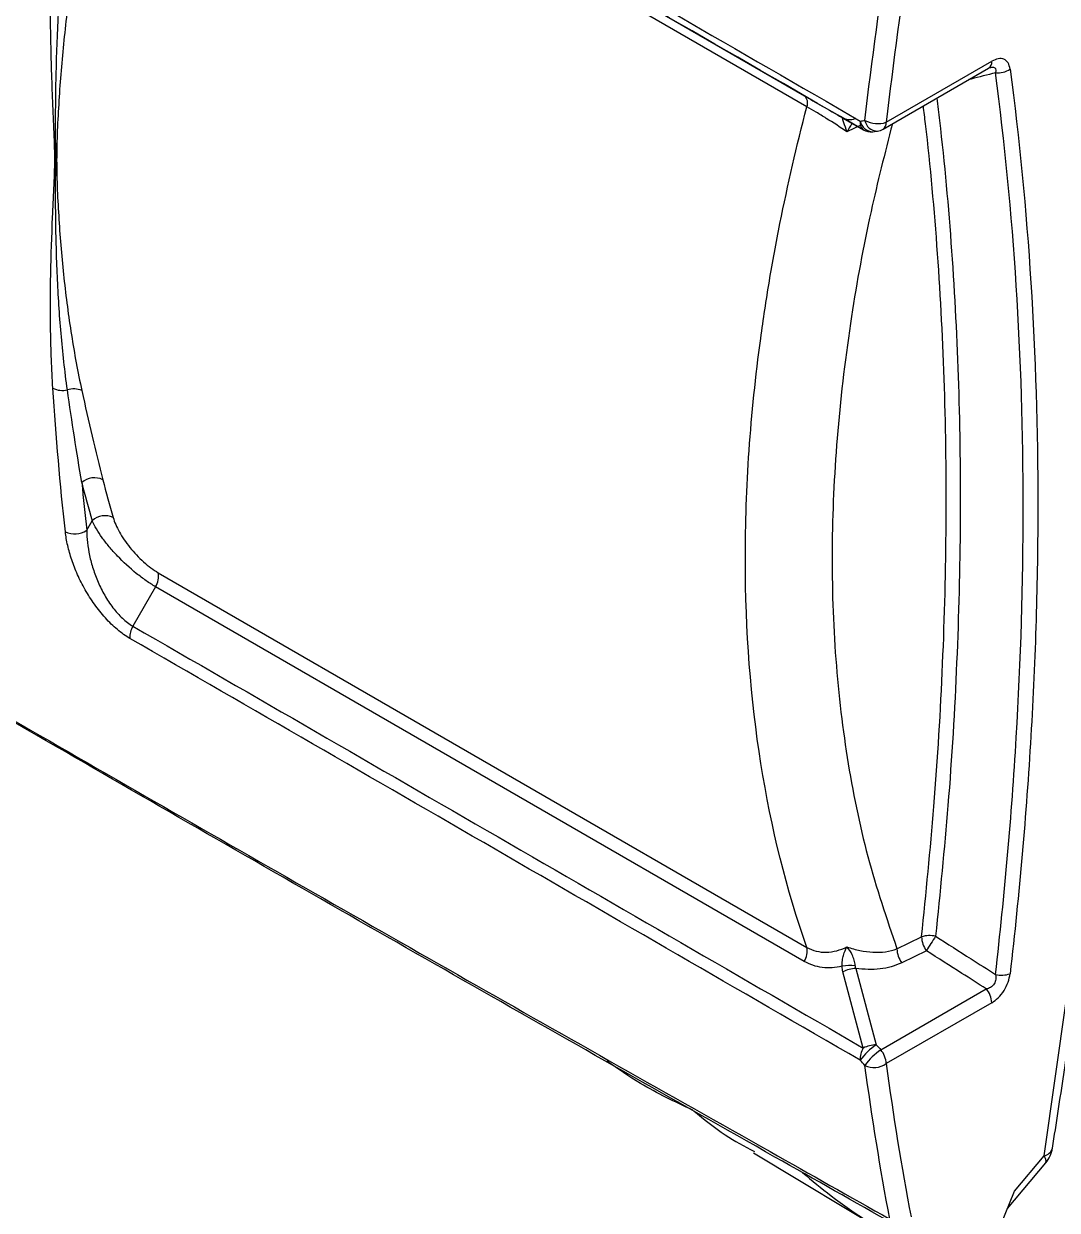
# Model space of a CAD drawing. Extents: x 9.3 to 87.2, y 0.6 to 68.8.
# Drawn here: x 14.098 to 16.147, y 48.029 to 50.38 of the extents above; entities that cross this region are included whole.
import ezdxf

# ---------------------------------------------------------------- set-up
doc = ezdxf.new("R2010")
doc.units = 0
doc.header["$MEASUREMENT"] = 0
doc.layers.add('OBJECT', color=7, linetype='CONTINUOUS')

msp = doc.modelspace()

# ---------------------------------------------------------------- linework, layer by layer
at = {"layer": 'OBJECT'}
for p, q in [((14.3597, 50.9803), (15.6457, 50.2378)), ((15.6509, 50.2159), (14.3648, 50.9584)), ((15.8082, 50.1851), (16.0174, 50.3059)), ((15.802, 50.1714), (16.0111, 50.2922)), ((15.7223, 50.1936), (15.7628, 50.1702)), ((15.7589, 50.1803), (15.7302, 50.1664)), ((14.2231, 49.3766), (14.234, 49.3955)), ((14.3648, 49.2925), (15.6509, 48.5501)), ((14.3597, 49.2647), (14.3146, 49.1866)), ((15.6457, 48.5222), (14.3597, 49.2647)), ((15.8296, 48.5472), (15.8784, 48.571)), ((15.8879, 48.5432), (15.839, 48.5195)), ((15.7479, 48.5083), (15.7884, 48.3571)), ((15.7628, 48.3506), (15.7223, 48.5019)), ((15.7976, 48.347), (16.0067, 48.4677)), ((16.0174, 48.4404), (15.8082, 48.3196)), ((15.5453, 48.1429), (15.8246, 47.9751)), ((16.0624, 48.0672), (16.1211, 48.1371)), ((16.0484, 48.0323), (16.1246, 48.1231)), ((16.0271, 47.9792), (16.0624, 48.0672))]:
    msp.add_line(p, q, dxfattribs=at)
at = {"layer": 'OBJECT', "flags": 128}
for points in [[(16.1211, 48.1371), (16.1657, 48.4482), (16.1993, 48.7549), (16.2217, 49.0566), (16.2329, 49.3527), (16.2329, 49.6426), (16.2217, 49.9257), (16.1993, 50.2015), (16.1657, 50.4694), (16.1211, 50.7289)], [(16.1246, 48.1231), (16.125, 48.1236), (16.1254, 48.1269), (16.1241, 48.1314), (16.1211, 48.1371)]]:
    msp.add_lwpolyline(points, dxfattribs=at)
at = {"layer": 'OBJECT'}
for centre, radius, start, end in [((16.0034, 50.3039), 0.0141, 303.3852, 7.9274), ((16.0294, 50.3256), 0.0427, 263.9929, 304.7227), ((15.6331, 50.2233), 0.0193, 337.7063, 48.9361), ((15.7358, 50.2205), 0.03, 240.0018, 291.0548), ((15.7732, 50.1836), 0.0169, 166.2018, 231.9367), ((15.782, 50.192), 0.0255, 189.9478, 269.096), ((15.7913, 50.2356), 0.0532, 241.625, 288.5235), ((15.7911, 50.1932), 0.0256, 189.9069, 269.1151), ((15.7942, 50.1832), 0.0141, 303.3852, 7.9274), ((15.7778, 50.1962), 0.03, 240.0137, 277.2285), ((15.787, 50.1974), 0.03, 277.2407, 299.9973), ((14.1755, 49.6962), 0.0426, 242.8851, 282.8048), ((14.1975, 49.6174), 0.0394, 66.0704, 108.6927), ((14.2386, 49.4421), 0.0385, 64.4398, 130.9218), ((16.2127, 49.9674), 2.018, 194.0704, 196.2773), ((16.1887, 49.9662), 2.0364, 194.0704, 196.2773), ((14.2595, 49.3678), 0.0377, 64.6718, 132.5924), ((14.1996, 49.4114), 0.042, 243.5263, 304.1159), ((14.3291, 49.2848), 0.0365, 326.646, 12.2867), ((14.3488, 49.1653), 0.0403, 148.0975, 184.2257), ((15.8942, 48.5214), 0.052, 76.8194, 107.6942), ((15.9265, 48.5719), 0.0481, 181.0314, 216.5923), ((16.5028, 48.1756), 0.7164, 146.3969, 149.1279), ((15.6152, 48.5423), 0.0365, 326.646, 12.2867), ((15.8776, 48.5481), 0.0481, 181.0312, 216.5914), ((15.7374, 48.432), 0.0823, 83.5875, 101.6285), ((15.7503, 48.4445), 0.0638, 92.1499, 116.0392), ((16.037, 48.5461), 0.0511, 256.3518, 289.1211), ((15.9714, 48.4383), 0.046, 2.639, 39.7724), ((15.797, 48.3293), 0.0403, 148.0525, 184.1896), ((15.8645, 48.2471), 0.1337, 124.6863, 143.6547), ((15.7908, 48.2933), 0.0638, 92.1487, 116.0396), ((15.8738, 48.2369), 0.1339, 124.7163, 143.6667), ((15.7622, 48.3175), 0.046, 2.639, 39.7724), ((15.7842, 48.3532), 0.0412, 243.6791, 305.4894), ((16.1172, 48.1584), 0.0216, 280.3291, 343.1594), ((16.0786, 48.1616), 0.06, 319.9889, 350.8927)]:
    msp.add_arc(centre, radius, start, end, dxfattribs=at)
for points in [[(14.3086, 51.0236), (14.7916, 50.7448), (15.2741, 50.4663), (15.7568, 50.1876)], [(15.7628, 50.1702), (15.2801, 50.4489), (14.7976, 50.7274), (14.3146, 51.0063)], [(15.766, 50.1888), (15.7799, 50.308), (15.7963, 50.4282), (15.8152, 50.5494)], [(15.8572, 50.5444), (15.8384, 50.4237), (15.8221, 50.3039), (15.8082, 50.1851)], [(15.7208, 50.1945), (15.7209, 50.1944), (15.7214, 50.1942), (15.7223, 50.1936)], [(15.7479, 50.1923), (15.7471, 50.1924), (15.7467, 50.1925), (15.7466, 50.1925)], [(15.7568, 50.1876), (15.7599, 50.188), (15.7629, 50.1884), (15.766, 50.1888)], [(14.1808, 49.3738), (14.1706, 49.4673), (14.1623, 49.5622), (14.156, 49.6583)], [(14.2135, 49.4712), (14.2034, 49.5307), (14.1937, 49.592), (14.1849, 49.6547)], [(14.2135, 49.6534), (14.2268, 49.592), (14.2412, 49.5329), (14.2552, 49.4768)], [(14.2135, 49.4712), (14.2165, 49.4395), (14.2197, 49.408), (14.2231, 49.3766)], [(14.3146, 49.1866), (14.7976, 48.9085), (15.2801, 48.6293), (15.7628, 48.3506)], [(15.7568, 48.3264), (15.2741, 48.605), (14.7916, 48.8842), (14.3086, 49.1624)], [(15.7223, 48.5019), (15.7214, 48.5053), (15.7209, 48.5088), (15.7208, 48.5125)], [(15.7466, 48.5137), (15.7467, 48.5118), (15.7471, 48.51), (15.7479, 48.5083)], [(15.7884, 48.3571), (15.7915, 48.3537), (15.7945, 48.3503), (15.7976, 48.347)], [(15.766, 48.3162), (15.7629, 48.3196), (15.7599, 48.323), (15.7568, 48.3264)], [(15.8154, 48.0115), (15.7964, 48.1111), (15.78, 48.2128), (15.766, 48.3162)], [(15.8082, 48.3196), (15.8221, 48.2165), (15.8385, 48.1153), (15.8574, 48.016)]]:
    msp.add_open_spline(points, degree=3, dxfattribs=at)
for points, knots in [([(16.1379, 48.1521), (16.1455, 48.201), (16.1675, 48.3425), (16.1973, 48.5744), (16.2244, 48.8463), (16.2426, 49.1143), (16.252, 49.3779), (16.2525, 49.6368), (16.2442, 49.8904), (16.2271, 50.1386), (16.201, 50.3806), (16.1706, 50.5892), (16.1469, 50.7153), (16.1375, 50.7649)], [0, 0, 0, 0, 0.051722, 0.149961, 0.248213, 0.346473, 0.44474, 0.543015, 0.641295, 0.739579, 0.837863, 0.936144, 1, 1, 1, 1]), ([(14.156, 49.6583), (14.1536, 49.6963), (14.1522, 49.734), (14.151, 49.8092), (14.1512, 49.8467), (14.1526, 49.9219), (14.1539, 49.9595), (14.1564, 50.0162), (14.1573, 50.0351), (14.159, 50.0732), (14.1599, 50.0923), (14.1599, 50.1317), (14.159, 50.152), (14.1573, 50.1928), (14.1564, 50.2134), (14.1539, 50.275), (14.1527, 50.3162), (14.1512, 50.3988), (14.151, 50.4401), (14.1522, 50.5226), (14.1536, 50.5638), (14.156, 50.6046)], [0, 0, 0, 0, 0.125, 0.125, 0.25, 0.25, 0.375, 0.375, 0.4375, 0.4375, 0.5, 0.5, 0.5625, 0.5625, 0.625, 0.625, 0.75, 0.75, 0.875, 0.875, 1, 1, 1, 1]), ([(14.1849, 49.6547), (14.1797, 49.692), (14.1756, 49.7293), (14.1691, 49.8043), (14.1667, 49.842), (14.1633, 49.9179), (14.1623, 49.9561), (14.1616, 50.0138), (14.1615, 50.0331), (14.1616, 50.0719), (14.1617, 50.0914), (14.1617, 50.1308), (14.1616, 50.1508), (14.1615, 50.1909), (14.1616, 50.2111), (14.1623, 50.2717), (14.1633, 50.3123), (14.1667, 50.3939), (14.1691, 50.4349), (14.1756, 50.5171), (14.1797, 50.5582), (14.1849, 50.5992)], [0, 0, 0, 0, 0.125, 0.125, 0.25, 0.25, 0.375, 0.375, 0.4375, 0.4375, 0.5, 0.5, 0.5625, 0.5625, 0.625, 0.625, 0.75, 0.75, 0.875, 0.875, 1, 1, 1, 1]), ([(14.2135, 50.5912), (14.2056, 50.5503), (14.1988, 50.5094), (14.1871, 50.4281), (14.1821, 50.3877), (14.1738, 50.3074), (14.1705, 50.2675), (14.1668, 50.2082), (14.1657, 50.1885), (14.1641, 50.1493), (14.1636, 50.1298), (14.1636, 50.0905), (14.1641, 50.0707), (14.1657, 50.0313), (14.1668, 50.0117), (14.1705, 49.9533), (14.1738, 49.9147), (14.1821, 49.8386), (14.1871, 49.8009), (14.1988, 49.7265), (14.2056, 49.6898), (14.2135, 49.6534)], [0, 0, 0, 0, 0.125, 0.125, 0.25, 0.25, 0.375, 0.375, 0.4375, 0.4375, 0.5, 0.5, 0.5625, 0.5625, 0.625, 0.625, 0.75, 0.75, 0.875, 0.875, 1, 1, 1, 1]), ([(16.0537, 50.2905), (16.0531, 50.2952), (16.0518, 50.2993), (16.0478, 50.3061), (16.045, 50.3086), (16.0384, 50.3114), (16.0345, 50.3117), (16.0261, 50.3102), (16.0218, 50.3085), (16.0174, 50.3059)], [0, 0, 0, 0, 0.25, 0.25, 0.5, 0.5, 0.75, 0.75, 1, 1, 1, 1]), ([(16.0249, 50.2831), (16.0088, 50.279), (15.9912, 50.2746), (15.9737, 50.2701), (15.9723, 50.2697)], [0, 0, 0, 0, 0.9203569, 1, 1, 1, 1]), ([(16.011, 50.292), (16.0115, 50.2923), (16.0131, 50.2934), (16.0145, 50.2937), (16.0142, 50.2936), (16.0141, 50.2936)], [0, 0, 0, 0, 0.240294, 0.852369, 1, 1, 1, 1]), ([(16.0143, 50.2935), (16.0147, 50.2936), (16.0168, 50.2944), (16.0194, 50.2944), (16.0226, 50.2938), (16.0243, 50.2925), (16.0257, 50.2897), (16.0258, 50.2867), (16.0251, 50.2839), (16.0249, 50.2831)], [0, 0, 0, 0, 0.043235, 0.234184, 0.337633, 0.531971, 0.604572, 0.890142, 1, 1, 1, 1]), ([(16.0249, 48.4965), (16.0432, 48.655), (16.0569, 48.8116), (16.0752, 49.12), (16.0798, 49.272), (16.0798, 49.5708), (16.0752, 49.7176), (16.0569, 50.0049), (16.0432, 50.1457), (16.0249, 50.2831)], [0, 0, 0, 0, 0.25, 0.25, 0.5, 0.5, 0.75, 0.75, 1, 1, 1, 1]), ([(16.0537, 50.2905), (16.0721, 50.1526), (16.0858, 50.0114), (16.1042, 49.7231), (16.1087, 49.5758), (16.1087, 49.276), (16.1042, 49.1235), (16.0858, 48.814), (16.0721, 48.6569), (16.0537, 48.4978)], [0, 0, 0, 0, 0.25, 0.25, 0.5, 0.5, 0.75, 0.75, 1, 1, 1, 1]), ([(15.6457, 50.2378), (15.6567, 50.2315), (15.6686, 50.2246), (15.6943, 50.2098), (15.7075, 50.2022), (15.7208, 50.1945)], [0, 0, 0, 0, 0.5, 0.5, 1, 1, 1, 1]), ([(15.9085, 50.2329), (15.9103, 50.2181), (15.9224, 50.1188), (15.9394, 49.9311), (15.9532, 49.6658), (15.9566, 49.3938), (15.9495, 49.1157), (15.9333, 48.8417), (15.9148, 48.6587), (15.9061, 48.5721)], [0, 0, 0, 0, 0.028742, 0.19323, 0.357719, 0.522049, 0.686941, 0.851832, 1, 1, 1, 1]), ([(15.6509, 48.5501), (15.6104, 48.6647), (15.5802, 48.7862), (15.5395, 49.0423), (15.5291, 49.177), (15.5289, 49.354), (15.5295, 49.3898), (15.532, 49.4619), (15.5339, 49.4982), (15.5415, 49.6078), (15.5492, 49.6819), (15.5645, 49.7945), (15.5702, 49.8324), (15.583, 49.9083), (15.59, 49.9464), (15.6129, 50.0612), (15.6307, 50.1383), (15.6509, 50.2159)], [0, 0, 0, 0, 0.25, 0.25, 0.5, 0.5, 0.5625, 0.5625, 0.625, 0.625, 0.75, 0.75, 0.8125, 0.8125, 0.875, 0.875, 1, 1, 1, 1]), ([(15.7302, 50.1664), (15.717, 50.1753), (15.7031, 50.1843), (15.6827, 50.1971), (15.6759, 50.2012), (15.663, 50.209), (15.6568, 50.2126), (15.6509, 50.2159)], [0, 0, 0, 0, 0.5, 0.5, 0.75, 0.75, 1, 1, 1, 1]), ([(15.8784, 48.571), (15.8871, 48.6573), (15.9055, 48.8398), (15.9217, 49.1128), (15.9287, 49.3901), (15.9254, 49.6612), (15.9116, 49.9257), (15.895, 50.1098), (15.8833, 50.2058), (15.8819, 50.2175)], [0, 0, 0, 0, 0.149036, 0.314898, 0.480761, 0.646058, 0.811513, 0.976968, 1, 1, 1, 1]), ([(15.8204, 50.1821), (15.8056, 50.1241), (15.7729, 49.9956), (15.7361, 49.7919), (15.7093, 49.5723), (15.6983, 49.3495), (15.7044, 49.1328), (15.7282, 48.9248), (15.7683, 48.7275), (15.8091, 48.6073), (15.8296, 48.5472)], [0, 0, 0, 0, 0.0953905, 0.2113476, 0.3404989, 0.4696501, 0.6024375, 0.735225, 0.8676124, 1, 1, 1, 1]), ([(15.7208, 50.1945), (15.7207, 50.1945), (15.721, 50.1935), (15.7219, 50.19), (15.7227, 50.1876), (15.7254, 50.1794), (15.7278, 50.173), (15.7302, 50.1664)], [0, 0, 0, 0, 0.25, 0.25, 0.5, 0.5, 1, 1, 1, 1]), ([(15.7406, 50.1831), (15.7392, 50.1808), (15.7361, 50.1758), (15.7324, 50.1698), (15.7303, 50.1665), (15.7302, 50.1664)], [0, 0, 0, 0, 0.439528, 0.986625, 1, 1, 1, 1]), ([(15.7816, 50.1665), (15.7837, 50.1667), (15.7868, 50.1671), (15.7898, 50.1675), (15.7907, 50.1676)], [0, 0, 0, 0, 0.699998, 1, 1, 1, 1]), ([(12.6956, 49.8026), (12.8536, 49.7106), (13.4118, 49.3854), (14.3764, 48.826), (15.2567, 48.326), (15.7363, 48.0561), (15.8154, 48.0115)], [0, 0, 0, 0, 0.152297, 0.538027, 0.92377, 1, 1, 1, 1]), ([(15.8244, 48.001), (15.7455, 48.0455), (15.2668, 48.3154), (14.3884, 48.8146), (13.5536, 49.302), (13.1239, 49.5512), (13.0938, 49.5687)], [0, 0, 0, 0, 0.086934, 0.526919, 0.966805, 1, 1, 1, 1]), ([(14.2756, 49.4018), (14.2769, 49.3973), (14.2786, 49.3927), (14.2827, 49.3832), (14.2851, 49.3782), (14.2908, 49.3681), (14.2939, 49.363), (14.3009, 49.3528), (14.3047, 49.3476), (14.3169, 49.3325), (14.3262, 49.3226), (14.3406, 49.3097), (14.3456, 49.3056), (14.3553, 49.2984), (14.3601, 49.2953), (14.3648, 49.2925)], [0, 0, 0, 0, 0.125, 0.125, 0.25, 0.25, 0.375, 0.375, 0.5, 0.5, 0.75, 0.75, 0.875, 0.875, 1, 1, 1, 1]), ([(14.3597, 49.2647), (14.3536, 49.2682), (14.3473, 49.2722), (14.3346, 49.2811), (14.328, 49.286), (14.3086, 49.3017), (14.2958, 49.3135), (14.2785, 49.3316), (14.273, 49.3378), (14.2628, 49.35), (14.2581, 49.356), (14.2495, 49.3679), (14.2457, 49.3738), (14.2391, 49.385), (14.2363, 49.3903), (14.234, 49.3955)], [0, 0, 0, 0, 0.125, 0.125, 0.25, 0.25, 0.5, 0.5, 0.625, 0.625, 0.75, 0.75, 0.875, 0.875, 1, 1, 1, 1]), ([(14.3086, 49.1624), (14.3004, 49.1671), (14.2922, 49.173), (14.2799, 49.1833), (14.2758, 49.187), (14.2679, 49.1947), (14.264, 49.1988), (14.2526, 49.2114), (14.2453, 49.2206), (14.2319, 49.2393), (14.2258, 49.249), (14.2145, 49.2688), (14.2095, 49.2786), (14.2007, 49.2984), (14.1968, 49.3083), (14.1903, 49.3277), (14.1876, 49.3372), (14.1834, 49.3558), (14.1818, 49.365), (14.1808, 49.3738)], [0, 0, 0, 0, 0.125, 0.125, 0.1875, 0.1875, 0.25, 0.25, 0.375, 0.375, 0.5, 0.5, 0.625, 0.625, 0.75, 0.75, 0.875, 0.875, 1, 1, 1, 1]), ([(14.2231, 49.3766), (14.2233, 49.3607), (14.2252, 49.3439), (14.2307, 49.3179), (14.2331, 49.3091), (14.2387, 49.2914), (14.242, 49.2826), (14.2497, 49.2649), (14.254, 49.2562), (14.2637, 49.2392), (14.2692, 49.2309), (14.278, 49.2193), (14.2811, 49.2156), (14.2874, 49.2086), (14.2907, 49.2052), (14.3007, 49.1959), (14.3076, 49.1907), (14.3146, 49.1866)], [0, 0, 0, 0, 0.25, 0.25, 0.375, 0.375, 0.5, 0.5, 0.625, 0.625, 0.75, 0.75, 0.8125, 0.8125, 0.875, 0.875, 1, 1, 1, 1]), ([(15.9061, 48.5721), (15.9296, 48.5572), (15.953, 48.5423), (15.9765, 48.5273), (15.9926, 48.517), (16.0088, 48.5068), (16.0249, 48.4965)], [0, 0, 0, 0, 0.002120232, 0.002120232, 0.002120232, 0.003580258, 0.003580258, 0.003580258, 0.003580258]), ([(15.6509, 48.5501), (15.6568, 48.5467), (15.663, 48.5442), (15.676, 48.541), (15.6826, 48.5403), (15.6962, 48.5406), (15.7032, 48.5416), (15.7168, 48.5452), (15.7236, 48.5478), (15.7302, 48.5511)], [0, 0, 0, 0, 0.25, 0.25, 0.5, 0.5, 0.75, 0.75, 1, 1, 1, 1]), ([(15.7208, 48.5125), (15.7207, 48.5161), (15.721, 48.52), (15.7219, 48.5275), (15.7227, 48.531), (15.7254, 48.5407), (15.7278, 48.5462), (15.7302, 48.5511)], [0, 0, 0, 0, 0.25, 0.25, 0.5, 0.5, 1, 1, 1, 1]), ([(15.7302, 48.5511), (15.7389, 48.5481), (15.7476, 48.5456), (15.7649, 48.542), (15.7735, 48.5409), (15.7904, 48.54), (15.7988, 48.5403), (15.8147, 48.5425), (15.8223, 48.5444), (15.8296, 48.5472)], [0, 0, 0, 0, 0.25, 0.25, 0.5, 0.5, 0.75, 0.75, 1, 1, 1, 1]), ([(15.7466, 48.5137), (15.7464, 48.5173), (15.7457, 48.5212), (15.7437, 48.5285), (15.7424, 48.5319), (15.7378, 48.5414), (15.734, 48.5465), (15.7302, 48.5511)], [0, 0, 0, 0, 0.25, 0.25, 0.5, 0.5, 1, 1, 1, 1]), ([(16.0067, 48.4677), (15.9906, 48.478), (15.9744, 48.4883), (15.9583, 48.4986), (15.9348, 48.5135), (15.9114, 48.5283), (15.8879, 48.5432)], [0, 0, 0, 0, 0.001459733, 0.001459733, 0.001459733, 0.003578793, 0.003578793, 0.003578793, 0.003578793]), ([(15.7208, 48.5125), (15.7141, 48.511), (15.7074, 48.5101), (15.6943, 48.5093), (15.6878, 48.5095), (15.6689, 48.5119), (15.6567, 48.5159), (15.6457, 48.5222)], [0, 0, 0, 0, 0.25, 0.25, 0.5, 0.5, 1, 1, 1, 1]), ([(15.839, 48.5195), (15.8259, 48.5131), (15.8114, 48.5092), (15.7882, 48.5065), (15.7802, 48.5062), (15.7642, 48.5065), (15.7561, 48.5072), (15.7479, 48.5083)], [0, 0, 0, 0, 0.5, 0.5, 0.75, 0.75, 1, 1, 1, 1]), ([(16.0249, 48.4965), (16.0256, 48.4934), (16.0259, 48.4903), (16.0252, 48.4838), (16.0241, 48.4805), (16.0205, 48.4747), (16.018, 48.4724), (16.0126, 48.4692), (16.0097, 48.4683), (16.0067, 48.4677)], [0, 0, 0, 0, 0.25, 0.25, 0.5, 0.5, 0.75, 0.75, 1, 1, 1, 1]), ([(16.0174, 48.4404), (16.0218, 48.443), (16.0262, 48.4463), (16.0345, 48.4544), (16.0384, 48.4592), (16.0451, 48.4698), (16.0478, 48.4754), (16.0518, 48.4868), (16.0531, 48.4924), (16.0537, 48.4978)], [0, 0, 0, 0, 0.25, 0.25, 0.5, 0.5, 0.75, 0.75, 1, 1, 1, 1]), ([(15.4247, 48.2274), (15.3895, 48.244), (15.3303, 48.272), (15.2764, 48.3093), (15.2545, 48.3244)], [0, 0, 0, 0, 0.594213, 1, 1, 1, 1]), ([(15.4266, 48.2264), (15.4469, 48.2096), (15.4845, 48.1785), (15.5272, 48.1558), (15.5468, 48.1454)], [0, 0, 0, 0, 0.542375, 1, 1, 1, 1]), ([(15.6425, 48.1037), (15.6611, 48.0881), (15.726, 48.0339), (15.8485, 47.9583), (16.0039, 47.8796), (16.1633, 47.8201), (16.3249, 47.7769), (16.4936, 47.7474), (16.6116, 47.7405), (16.6706, 47.737)], [0, 0, 0, 0, 0.066328, 0.231261, 0.396862, 0.546629, 0.696395, 0.848198, 1, 1, 1, 1])]:
    msp.add_open_spline(points, degree=3, knots=knots, dxfattribs=at)

doc.saveas('drawing.dxf')
